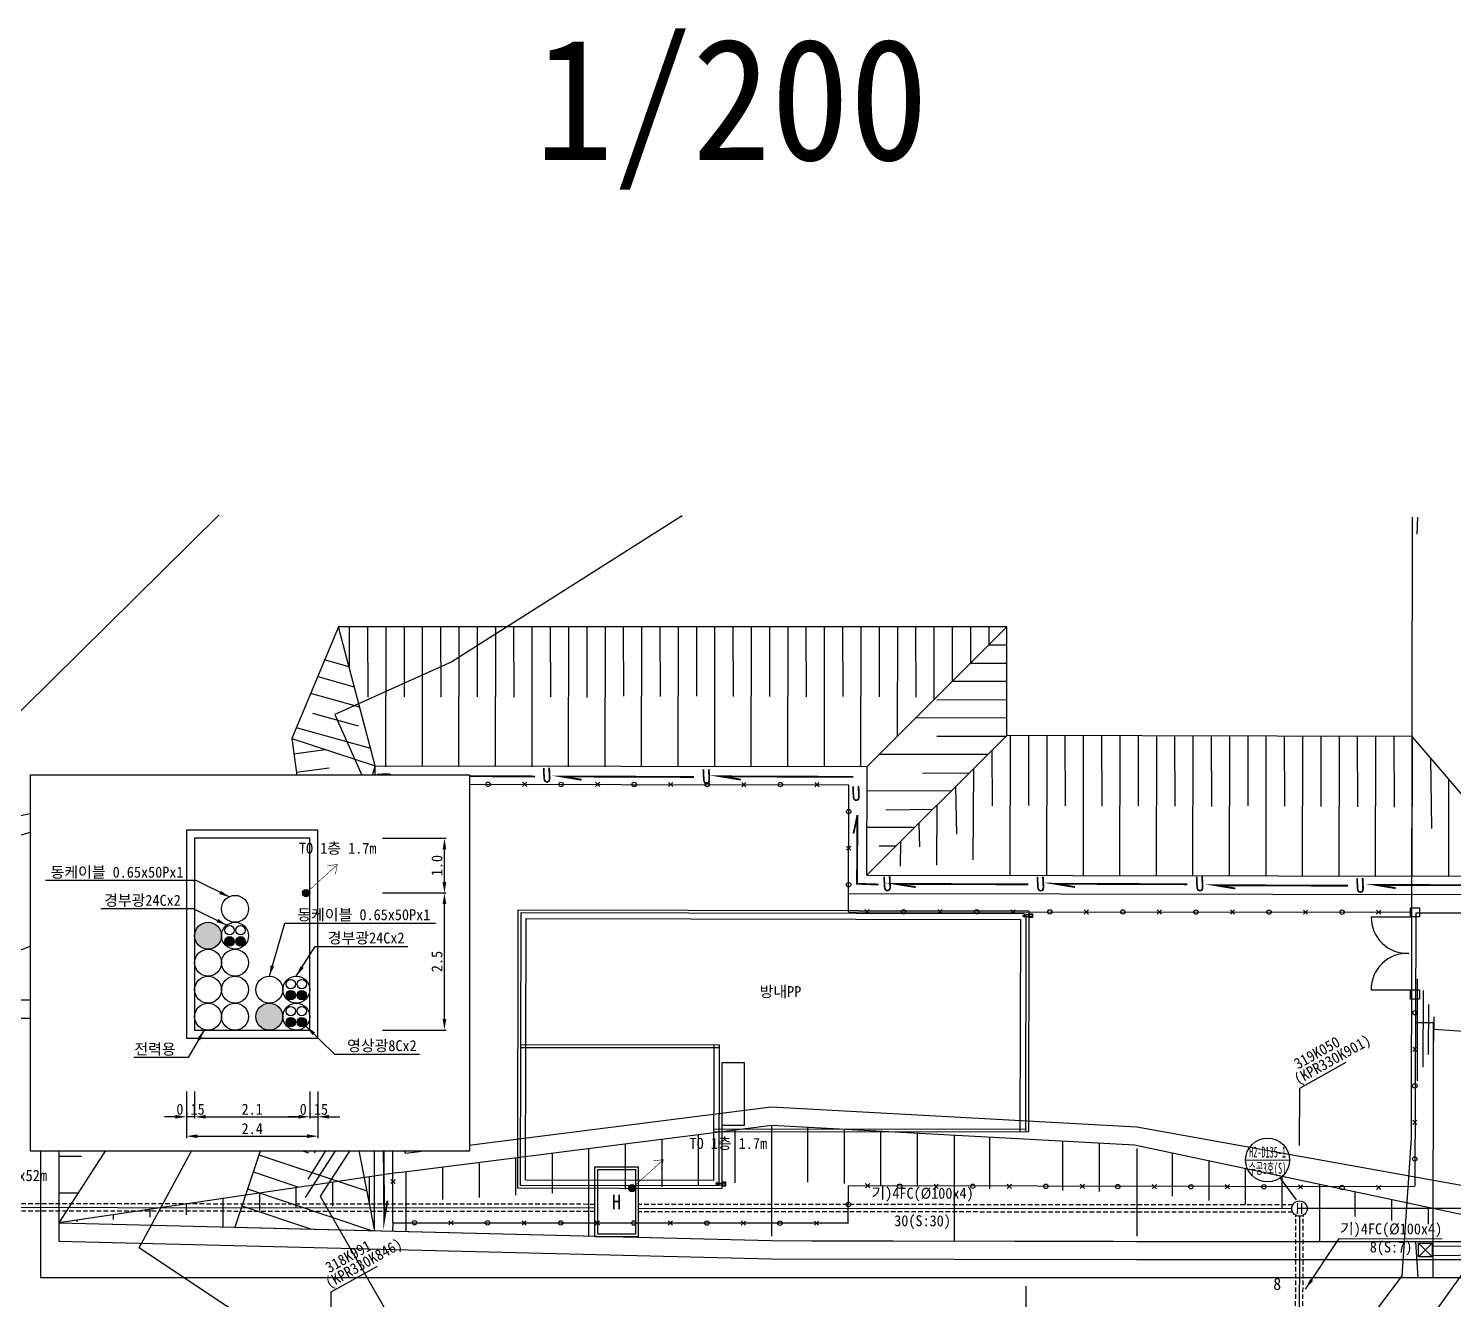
# Model space of a CAD drawing. Extents: x -284476 to -284091, y 156275 to 156450.
# Drawn here: x -284229.2 to -284151.2, y 156380.9 to 156450.4 of the extents above; entities that cross this region are included whole.
import ezdxf
from ezdxf.enums import TextEntityAlignment as Align

# ---------------------------------------------------------------- set-up
doc = ezdxf.new("R2010")
doc.units = 0
doc.header["$MEASUREMENT"] = 0
doc.linetypes.add('HIDDEN', pattern=[0.375, 0.25, -0.125])
doc.linetypes.add('HIDDEN1', pattern=[2.3, 1.5, -0.8])
doc.layers.get('DEFPOINTS').update_dxf_attribs({"linetype": 'CONTINUOUS'})
for name, color, linetype in [('TT-LINE', 7, 'CONTINUOUS'), ('TT-MANH', 4, 'CONTINUOUS'), ('TX-LINE', 2, 'CONTINUOUS'), ('TZ-BASE', 253, 'CONTINUOUS'), ('TZ-DIMS', 1, 'CONTINUOUS'), ('TZ-LEAL', 1, 'CONTINUOUS'), ('TZ-LEAT', 3, 'CONTINUOUS'), ('TZ-LINE', 7, 'CONTINUOUS'), ('TZ-TEX2', 3, 'CONTINUOUS'), ('TZ-TEXT', 6, 'CONTINUOUS')]:
    doc.layers.add(name, color=color, linetype=linetype)
doc.styles.add('GR', font='GulimChe.ttf')
doc.styles.get("Standard").update_dxf_attribs({"font": 'GulimChe.ttf'})
doc.linetypes.add('ZIGZAG', pattern='A,0.00254,-5.08,[131,ltypeshp.shx,S=5.08,R=0,X=-5.08,Y=0],-10.16,[131,ltypeshp.shx,S=5.08,R=180,X=5.08,Y=0],-5.08', length=20.32254)
doc.dimstyles.new('D200', dxfattribs={"dimscale": 0.2, "dimtxt": 3, "dimasz": 3, "dimexe": 0.5, "dimexo": 0.5, "dimgap": 0.5, "dimtad": 1, "dimdec": 0, "dimzin": 1, "dimdsep": 46, "dimlunit": 6, "dimtxsty": 'Standard', "dimcen": 1, "dimclrd": 1, "dimclre": 1, "dimclrt": 3, "dimadec": 0, "dimazin": 0, "dimtfac": 1, "dimtdec": 0, "dimtix": 1, "dimtmove": 2, "dimatfit": 3, "dimfxl": 0, "dimtvp": 2, "dimlwd": -1, "dimlwe": -1, "dimarcsym": 0})
doc.dimstyles.new('지시선200', dxfattribs={"dimscale": 0.2, "dimtxt": 3, "dimasz": 3, "dimexe": 0.5, "dimexo": 0.5, "dimgap": 0.5, "dimtad": 1, "dimdec": 0, "dimzin": 1, "dimdsep": 46, "dimlunit": 6, "dimtxsty": 'Standard', "dimcen": 1, "dimclrd": 6, "dimclre": 6, "dimclrt": 3, "dimadec": 0, "dimazin": 0, "dimtfac": 1, "dimtdec": 0, "dimtix": 1, "dimtmove": 2, "dimatfit": 3, "dimfxl": 0, "dimtvp": 2, "dimlwd": -1, "dimlwe": -1, "dimarcsym": 0})

# ---------------------------------------------------------------- blocks, each defined once
blk = doc.blocks.new('*D9')
at = {"layer": 'DEFPOINTS', "color": 0}
for p in [(-284209.939, 156403.107), (-284206.439, 156403.107), (-284209.939, 156395.601)]:
    blk.add_point(p, dxfattribs=at)
at = {"layer": 'TZ-LINE', "color": 1}
for p, q in [((-284209.839, 156403.107), (-284206.339, 156403.107)), ((-284206.439, 156396.201), (-284206.439, 156402.507)), ((-284209.839, 156395.601), (-284206.339, 156395.601))]:
    blk.add_line(p, q, dxfattribs=at)
for points in [[(-284206.539, 156402.507), (-284206.339, 156402.507), (-284206.439, 156403.107)], [(-284206.539, 156396.201), (-284206.339, 156396.201), (-284206.439, 156395.601)]]:
    blk.add_solid(points, dxfattribs=at)
at = {"layer": 'TZ-LINE', "color": 3, "insert": (-284206.846, 156399.354), "char_height": 0.6, "width": 1.13871, "attachment_point": 5, "rotation": 90}
blk.add_mtext('2.5', dxfattribs=at)
blk = doc.blocks.new('*D10')
at = {"layer": 'DEFPOINTS', "color": 0}
for p in [(-284209.939, 156406.101), (-284206.439, 156406.101), (-284209.939, 156403.107)]:
    blk.add_point(p, dxfattribs=at)
at = {"layer": 'TZ-LINE', "color": 1}
for p, q in [((-284209.839, 156406.101), (-284206.339, 156406.101)), ((-284206.439, 156403.707), (-284206.439, 156405.501)), ((-284209.839, 156403.107), (-284206.339, 156403.107))]:
    blk.add_line(p, q, dxfattribs=at)
for points in [[(-284206.539, 156405.501), (-284206.339, 156405.501), (-284206.439, 156406.101)], [(-284206.539, 156403.707), (-284206.339, 156403.707), (-284206.439, 156403.107)]]:
    blk.add_solid(points, dxfattribs=at)
at = {"layer": 'TZ-LINE', "color": 3, "insert": (-284206.847, 156404.604), "char_height": 0.6, "attachment_point": 5, "rotation": 90}
blk.add_mtext('1.0', dxfattribs=at)
blk = doc.blocks.new('*D11')
at = {"layer": 'DEFPOINTS', "color": 0}
for p in [(-284220.561, 156392.337), (-284220.111, 156392.337), (-284220.561, 156390.858)]:
    blk.add_point(p, dxfattribs=at)
at = {"layer": 'TZ-LINE', "color": 1}
for p, q in [((-284220.561, 156392.237), (-284220.561, 156390.758)), ((-284220.111, 156392.237), (-284220.111, 156390.758)), ((-284221.161, 156390.858), (-284221.761, 156390.858)), ((-284220.111, 156390.858), (-284220.561, 156390.858)), ((-284219.511, 156390.858), (-284218.911, 156390.858))]:
    blk.add_line(p, q, dxfattribs=at)
for points in [[(-284221.161, 156390.958), (-284221.161, 156390.758), (-284220.561, 156390.858)], [(-284219.511, 156390.958), (-284219.511, 156390.758), (-284220.111, 156390.858)]]:
    blk.add_solid(points, dxfattribs=at)
at = {"layer": 'TZ-LINE', "color": 3, "insert": (-284220.336, 156391.266), "char_height": 0.6, "attachment_point": 5}
blk.add_mtext('0.15', dxfattribs=at)
blk = doc.blocks.new('*D12')
at = {"layer": 'DEFPOINTS', "color": 0}
for p in [(-284220.111, 156392.337), (-284213.811, 156392.337), (-284213.811, 156390.858)]:
    blk.add_point(p, dxfattribs=at)
at = {"layer": 'TZ-LINE', "color": 1}
for p, q in [((-284220.111, 156392.237), (-284220.111, 156390.758)), ((-284213.811, 156392.237), (-284213.811, 156390.758)), ((-284219.511, 156390.858), (-284214.411, 156390.858))]:
    blk.add_line(p, q, dxfattribs=at)
for points in [[(-284219.511, 156390.958), (-284219.511, 156390.758), (-284220.111, 156390.858)], [(-284214.411, 156390.958), (-284214.411, 156390.758), (-284213.811, 156390.858)]]:
    blk.add_solid(points, dxfattribs=at)
at = {"layer": 'TZ-LINE', "color": 3, "insert": (-284216.961, 156391.266), "char_height": 0.6, "attachment_point": 5}
blk.add_mtext('2.1', dxfattribs=at)
blk = doc.blocks.new('*D13')
at = {"layer": 'DEFPOINTS', "color": 0}
for p in [(-284213.811, 156392.337), (-284213.361, 156392.337), (-284213.361, 156390.858)]:
    blk.add_point(p, dxfattribs=at)
at = {"layer": 'TZ-LINE', "color": 1}
for p, q in [((-284213.811, 156392.237), (-284213.811, 156390.758)), ((-284213.361, 156392.237), (-284213.361, 156390.758)), ((-284214.411, 156390.858), (-284215.011, 156390.858)), ((-284213.811, 156390.858), (-284213.361, 156390.858)), ((-284212.761, 156390.858), (-284212.161, 156390.858))]:
    blk.add_line(p, q, dxfattribs=at)
for points in [[(-284214.411, 156390.958), (-284214.411, 156390.758), (-284213.811, 156390.858)], [(-284212.761, 156390.958), (-284212.761, 156390.758), (-284213.361, 156390.858)]]:
    blk.add_solid(points, dxfattribs=at)
at = {"layer": 'TZ-LINE', "color": 3, "insert": (-284213.586, 156391.266), "char_height": 0.6, "attachment_point": 5}
blk.add_mtext('0.15', dxfattribs=at)
blk = doc.blocks.new('*D14')
at = {"layer": 'DEFPOINTS', "color": 0}
for p in [(-284220.561, 156392.337), (-284213.361, 156392.337), (-284213.361, 156389.795)]:
    blk.add_point(p, dxfattribs=at)
at = {"layer": 'TZ-LINE', "color": 1}
for p, q in [((-284220.561, 156392.237), (-284220.561, 156389.695)), ((-284213.361, 156392.237), (-284213.361, 156389.695)), ((-284219.961, 156389.795), (-284213.961, 156389.795))]:
    blk.add_line(p, q, dxfattribs=at)
for points in [[(-284219.961, 156389.895), (-284219.961, 156389.695), (-284220.561, 156389.795)], [(-284213.961, 156389.895), (-284213.961, 156389.695), (-284213.361, 156389.795)]]:
    blk.add_solid(points, dxfattribs=at)
at = {"layer": 'TZ-LINE', "color": 3, "insert": (-284216.961, 156390.202), "char_height": 0.6, "attachment_point": 5}
blk.add_mtext('2.4', dxfattribs=at)

msp = doc.modelspace()

# ---------------------------------------------------------------- hatches: boundary and pattern name
at = {"layer": 'TZ-LINE'}
h = msp.add_hatch(color=256, dxfattribs=at)
h.dxf.hatch_style = 1
h.paths.add_polyline_path([(-284196.371, 156386.947, 1), (-284195.971, 156386.947, 1)])

# ---------------------------------------------------------------- linework, layer by layer
at = {"layer": 'TT-LINE', "linetype": 'HIDDEN', "elevation": -7842.61}
for points in [[(-284198.221, 156385.665), (-284250.517, 156385.711)], [(-284198.221, 156386.065), (-284250.516, 156386.111)], [(-284160.009, 156386.031), (-284195.821, 156386.062)], [(-284160.01, 156385.631), (-284195.821, 156385.662)], [(-284159.856, 156377.89), (-284159.841, 156385.461)], [(-284159.456, 156377.888), (-284159.441, 156385.46)]]:
    msp.add_lwpolyline(points, dxfattribs=at)
at = {"layer": 'TT-MANH'}
msp.add_circle((-284159.64, 156385.83, -7842.61), 0.42, dxfattribs=at)
at = {"layer": 'TZ-BASE'}
for p, q in [((-284212.237, 156417.662, -7842.38), (-284214.799, 156411.552, -7842.38)), ((-284175.651, 156417.673, -7842.38), (-284212.237, 156417.662, -7842.38)), ((-284210.238, 156410.058, -7842.38), (-284212.237, 156417.662, -7842.38)), ((-284183.309, 156410.031, -7842.38), (-284175.651, 156417.673, -7842.38)), ((-284175.657, 156411.716, -7842.38), (-284175.651, 156417.673, -7842.38)), ((-284214.799, 156411.552, -7842.38), (-284210.238, 156410.058, -7842.38)), ((-284214.799, 156411.552, -7842.38), (-284213.117, 156399.185, -7842.38)), ((-284183.314, 156404.08, -7842.38), (-284175.657, 156411.716, -7842.38)), ((-284153.476, 156411.676, -7842.38), (-284175.657, 156411.716, -7842.38)), ((-284146.921, 156404.014, -7842.38), (-284153.476, 156411.676, -7842.38)), ((-284213.117, 156399.185, -7842.38), (-284210.238, 156410.058, -7842.38)), ((-284210.263, 156384.622, -7842.38), (-284210.238, 156410.058, -7842.38)), ((-284210.238, 156410.058, -7842.38), (-284183.309, 156410.031, -7842.38)), ((-284183.314, 156404.08, -7842.38), (-284183.309, 156410.031, -7842.38)), ((-284209.263, 156385.057, -7842.38), (-284209.239, 156409.057, -7842.38)), ((-284209.239, 156409.057, -7842.38), (-284184.31, 156409.032, -7842.38)), ((-284205.938, 156408.938, -7842.38), (-284206.169, 156409.17, -7842.38)), ((-284205.937, 156409.169, -7842.38), (-284206.169, 156408.938, -7842.38)), ((-284201.938, 156408.934, -7842.38), (-284202.169, 156409.166, -7842.38)), ((-284201.937, 156409.165, -7842.38), (-284202.169, 156408.934, -7842.38)), ((-284197.938, 156408.93, -7842.38), (-284198.169, 156409.162, -7842.38)), ((-284197.937, 156409.161, -7842.38), (-284198.169, 156408.93, -7842.38)), ((-284193.938, 156408.926, -7842.38), (-284194.169, 156409.158, -7842.38)), ((-284193.937, 156409.157, -7842.38), (-284194.169, 156408.926, -7842.38)), ((-284189.938, 156408.922, -7842.38), (-284190.169, 156409.154, -7842.38)), ((-284189.937, 156409.153, -7842.38), (-284190.169, 156408.922, -7842.38)), ((-284185.938, 156408.918, -7842.38), (-284186.169, 156409.15, -7842.38)), ((-284185.937, 156409.149, -7842.38), (-284186.169, 156408.918, -7842.38)), ((-284184.316, 156402.082, -7842.38), (-284184.31, 156409.032, -7842.38)), ((-284209.125, 156407.429, -7842.38), (-284209.356, 156407.198, -7842.38)), ((-284209.356, 156407.429, -7842.38), (-284209.125, 156407.197, -7842.38)), ((-284239.105, 156403.489, -7842.38), (-284228.55, 156406.589, -7842.38)), ((-284228.55, 156397.249, -7842.38), (-284228.55, 156406.589, -7842.38)), ((-284228.55, 156406.589, -7842.38), (-284219.406, 156397.661, -7842.38)), ((-284184.429, 156405.441, -7842.38), (-284184.197, 156405.673, -7842.38)), ((-284184.197, 156405.441, -7842.38), (-284184.429, 156405.673, -7842.38)), ((-284223.203, 156403.576), (-284210.559, 156403.551)), ((-284183.314, 156404.08, -7842.38), (-284146.921, 156404.014, -7842.38)), ((-284223.203, 156403.126), (-284210.559, 156403.101)), ((-284209.129, 156403.429, -7842.38), (-284209.36, 156403.198, -7842.38)), ((-284209.36, 156403.429, -7842.38), (-284209.129, 156403.197, -7842.38)), ((-284184.315, 156403.082, -7842.38), (-284145.846, 156403.012, -7842.38)), ((-284202.417, 156402.163, -7842.38), (-284202.448, 156386.963, -7842.38)), ((-284174.447, 156402.106, -7842.38), (-284202.417, 156402.163, -7842.38)), ((-284202.267, 156402.012, -7842.38), (-284202.297, 156387.112, -7842.38)), ((-284174.707, 156401.957, -7842.38), (-284202.267, 156402.012, -7842.38)), ((-284184.316, 156402.082, -7842.38), (-284153.566, 156402.051, -7842.38)), ((-284184.316, 156402.082, -7842.38), (-284153.566, 156402.051, -7842.38)), ((-284183.195, 156401.965, -7842.38), (-284183.426, 156402.197, -7842.38)), ((-284183.194, 156402.197, -7842.38), (-284183.426, 156401.965, -7842.38)), ((-284179.195, 156401.961, -7842.38), (-284179.426, 156402.193, -7842.38)), ((-284179.194, 156402.193, -7842.38), (-284179.426, 156401.961, -7842.38)), ((-284175.195, 156401.957, -7842.38), (-284175.426, 156402.189, -7842.38)), ((-284175.194, 156402.189, -7842.38), (-284175.426, 156401.957, -7842.38)), ((-284174.447, 156402.106, -7842.38), (-284174.471, 156390.036, -7842.38)), ((-284171.195, 156401.953, -7842.38), (-284171.426, 156402.185, -7842.38)), ((-284171.194, 156402.185, -7842.38), (-284171.426, 156401.953, -7842.38)), ((-284167.195, 156401.949, -7842.38), (-284167.426, 156402.181, -7842.38)), ((-284167.194, 156402.181, -7842.38), (-284167.426, 156401.949, -7842.38)), ((-284163.195, 156401.945, -7842.38), (-284163.426, 156402.177, -7842.38)), ((-284163.194, 156402.177, -7842.38), (-284163.426, 156401.945, -7842.38)), ((-284159.195, 156401.941, -7842.38), (-284159.426, 156402.173, -7842.38)), ((-284159.194, 156402.173, -7842.38), (-284159.426, 156401.941, -7842.38)), ((-284155.195, 156401.937, -7842.38), (-284155.426, 156402.169, -7842.38)), ((-284155.194, 156402.169, -7842.38), (-284155.426, 156401.937, -7842.38)), ((-284153.567, 156401.801, -7842.38), (-284153.566, 156402.301, -7842.38)), ((-284153.566, 156402.301, -7842.38), (-284153.066, 156402.301, -7842.38)), ((-284153.278, 156402.025, -7842.38), (-284153.284, 156396.025, -7842.38)), ((-284153.278, 156402.025, -7842.38), (-284146.24, 156402.012, -7842.38)), ((-284153.066, 156402.301, -7842.38), (-284153.067, 156401.801, -7842.38)), ((-284201.997, 156387.412, -7842.38), (-284201.968, 156401.712, -7842.38)), ((-284201.968, 156401.712, -7842.38), (-284174.898, 156401.657, -7842.38)), ((-284174.921, 156390.037, -7842.38), (-284174.898, 156401.657, -7842.38)), ((-284174.608, 156401.857, -7842.38), (-284174.808, 156401.857, -7842.38)), ((-284174.707, 156401.957, -7842.38), (-284174.708, 156401.757, -7842.38)), ((-284174.621, 156390.036, -7842.38), (-284174.597, 156401.957, -7842.38)), ((-284155.717, 156401.803, -7842.38), (-284153.567, 156401.801, -7842.38)), ((-284153.067, 156401.801, -7842.38), (-284153.567, 156401.801, -7842.38)), ((-284228.183, 156397.179, -7842.38), (-284227.23, 156400.643, -7842.38)), ((-284227.843, 156396.956, -7842.38), (-284226.152, 156399.5, -7842.38)), ((-284213.117, 156399.185, -7842.38), (-284217.913, 156384.813, -7842.38)), ((-284213.117, 156399.185, -7842.38), (-284210.263, 156384.622, -7842.38)), ((-284209.133, 156399.429, -7842.38), (-284209.364, 156399.198, -7842.38)), ((-284209.364, 156399.429, -7842.38), (-284209.133, 156399.197, -7842.38)), ((-284227.609, 156396.588, -7842.38), (-284225.182, 156398.471, -7842.38)), ((-284219.406, 156397.661, -7842.38), (-284227.55, 156385.054, -7842.38)), ((-284227.55, 156396.249, -7842.38), (-284219.406, 156397.661, -7842.38)), ((-284155.721, 156397.803, -7842.38), (-284153.571, 156397.801, -7842.38)), ((-284153.571, 156397.801, -7842.38), (-284153.071, 156397.801, -7842.38)), ((-284153.571, 156397.301, -7842.38), (-284153.571, 156397.801, -7842.38)), ((-284153.071, 156397.301, -7842.38), (-284153.571, 156397.301, -7842.38)), ((-284153.071, 156397.801, -7842.38), (-284153.071, 156397.301, -7842.38)), ((-284248.55, 156397.249, -7842.38), (-284228.55, 156397.249, -7842.38)), ((-284213.801, 156397.135, -7842.38), (-284212.639, 156396.748, -7842.38)), ((-284248.55, 156396.249, -7842.38), (-284228.55, 156396.249, -7842.38)), ((-284228.55, 156396.249, -7842.38), (-284228.55, 156382.059, -7842.38)), ((-284227.55, 156396.249, -7842.38), (-284227.55, 156384.053, -7842.38)), ((-284214.111, 156396.205, -7842.38), (-284212.95, 156395.818, -7842.38)), ((-284152.323, 156396.019, -7842.38), (-284152.336, 156382.059, -7842.38)), ((-284214.421, 156395.276, -7842.38), (-284212.206, 156394.536, -7842.38)), ((-284209.137, 156395.429, -7842.38), (-284209.368, 156395.198, -7842.38)), ((-284209.368, 156395.429, -7842.38), (-284209.137, 156395.197, -7842.38)), ((-284227.55, 156394.702, -7842.38), (-284224.249, 156394.702, -7842.38)), ((-284214.732, 156394.346, -7842.38), (-284212.375, 156393.559, -7842.38)), ((-284209.784, 156394.662, -7842.38), (-284209.74, 156394.662, -7842.38)), ((-284202.282, 156394.805, -7842.38), (-284191.382, 156394.794, -7842.38)), ((-284202.282, 156394.655, -7842.38), (-284191.382, 156394.644, -7842.38)), ((-284191.697, 156387.391, -7842.38), (-284191.682, 156394.794, -7842.38)), ((-284191.397, 156387.09, -7842.38), (-284191.382, 156394.794, -7842.38)), ((-284153.442, 156394.435, -7842.38), (-284153.21, 156394.667, -7842.38)), ((-284153.21, 156394.435, -7842.38), (-284153.441, 156394.667, -7842.38)), ((-284215.042, 156393.416, -7842.38), (-284211.773, 156392.325, -7842.38)), ((-284191.248, 156386.94, -7842.38), (-284191.234, 156393.829, -7842.38)), ((-284191.234, 156393.829, -7842.38), (-284190.034, 156393.827, -7842.38)), ((-284190.034, 156393.827, -7842.38), (-284190.041, 156390.377, -7842.38)), ((-284227.55, 156392.702, -7842.38), (-284224.933, 156392.702, -7842.38)), ((-284215.352, 156392.486, -7842.38), (-284212.974, 156391.692, -7842.38)), ((-284215.663, 156391.556, -7842.38), (-284211.339, 156390.113, -7842.38)), ((-284209.141, 156391.429, -7842.38), (-284209.372, 156391.198, -7842.38)), ((-284209.372, 156391.429, -7842.38), (-284209.141, 156391.197, -7842.38)), ((-284227.55, 156390.702, -7842.38), (-284225.617, 156390.702, -7842.38)), ((-284215.973, 156390.626, -7842.38), (-284211.123, 156389.007, -7842.38)), ((-284208.943, 156387.811, -7842.38), (-284188.513, 156390.395, -7842.38)), ((-284190.041, 156390.377, -7842.38), (-284191.241, 156390.379, -7842.38)), ((-284188.547, 156390.391, -7842.38), (-284188.547, 156384.329, -7842.38)), ((-284188.513, 156390.395, -7842.38), (-284168.666, 156389.314, -7842.38)), ((-284186.55, 156387.279, -7842.38), (-284186.55, 156390.288, -7842.38)), ((-284153.446, 156390.435, -7842.38), (-284153.214, 156390.667, -7842.38)), ((-284153.214, 156390.435, -7842.38), (-284153.445, 156390.667, -7842.38)), ((-284216.283, 156389.696, -7842.38), (-284213.873, 156388.892, -7842.38)), ((-284194.547, 156389.632, -7842.38), (-284194.547, 156387.018, -7842.38)), ((-284192.547, 156389.885, -7842.38), (-284192.547, 156387.132, -7842.38)), ((-284191.691, 156390.203, -7842.38), (-284174.621, 156390.186, -7842.38)), ((-284191.691, 156390.053, -7842.38), (-284174.471, 156390.036, -7842.38)), ((-284190.547, 156390.138, -7842.38), (-284190.547, 156387.246, -7842.38)), ((-284184.55, 156387.198, -7842.38), (-284184.55, 156390.179, -7842.38)), ((-284182.55, 156387.117, -7842.38), (-284182.55, 156390.07, -7842.38)), ((-284180.55, 156387.036, -7842.38), (-284180.55, 156389.961, -7842.38)), ((-284178.547, 156389.852, -7842.38), (-284178.547, 156384.059, -7842.38)), ((-284176.59, 156386.911, -7842.38), (-284176.59, 156389.745, -7842.38)), ((-284172.59, 156386.82, -7842.38), (-284172.59, 156389.527, -7842.38)), ((-284216.594, 156388.766, -7842.38), (-284210.689, 156386.796, -7842.38)), ((-284200.547, 156388.873, -7842.38), (-284200.547, 156386.676, -7842.38)), ((-284200.547, 156388.873, -7842.38), (-284200.547, 156386.676, -7842.38)), ((-284198.547, 156389.126, -7842.38), (-284198.547, 156384.329, -7842.38)), ((-284196.547, 156389.379, -7842.38), (-284196.547, 156386.904, -7842.38)), ((-284170.59, 156386.774, -7842.38), (-284170.59, 156389.418, -7842.38)), ((-284168.666, 156389.314, -7842.38), (-284143.743, 156384.039, -7842.38)), ((-284168.547, 156389.126, -7842.38), (-284168.547, 156384.329, -7842.38)), ((-284166.59, 156386.508, -7842.38), (-284166.59, 156388.874, -7842.38)), ((-284227.55, 156388.702, -7842.38), (-284226.302, 156388.702, -7842.38)), ((-284206.547, 156388.114, -7842.38), (-284206.547, 156386.334, -7842.38)), ((-284204.547, 156388.367, -7842.38), (-284204.547, 156386.448, -7842.38)), ((-284202.547, 156388.62, -7842.38), (-284202.547, 156386.562, -7842.38)), ((-284164.59, 156386.283, -7842.38), (-284164.59, 156388.451, -7842.38)), ((-284162.59, 156386.059, -7842.38), (-284162.59, 156388.028, -7842.38)), ((-284208.943, 156387.811, -7842.38), (-284227.55, 156385.054, -7842.38)), ((-284216.904, 156387.836, -7842.38), (-284214.472, 156387.025, -7842.38)), ((-284212.55, 156385.974, -7842.38), (-284212.55, 156387.276, -7842.38)), ((-284210.55, 156386.097, -7842.38), (-284210.55, 156387.573, -7842.38)), ((-284209.145, 156387.429, -7842.38), (-284209.376, 156387.198, -7842.38)), ((-284209.376, 156387.429, -7842.38), (-284209.145, 156387.197, -7842.38)), ((-284208.547, 156387.861, -7842.38), (-284208.547, 156384.579, -7842.38)), ((-284201.997, 156387.412, -7842.38), (-284191.697, 156387.391, -7842.38)), ((-284191.407, 156387.19, -7842.38), (-284191.607, 156387.191, -7842.38)), ((-284191.507, 156387.09, -7842.38), (-284191.506, 156387.29, -7842.38)), ((-284183.16, 156386.965, -7842.38), (-284183.391, 156387.197, -7842.38)), ((-284183.159, 156387.197, -7842.38), (-284183.391, 156386.965, -7842.38)), ((-284179.409, 156386.941, -7842.38), (-284179.64, 156387.172, -7842.38)), ((-284179.408, 156387.172, -7842.38), (-284179.64, 156386.941, -7842.38)), ((-284175.409, 156386.937, -7842.38), (-284175.64, 156387.168, -7842.38)), ((-284175.408, 156387.168, -7842.38), (-284175.64, 156386.937, -7842.38)), ((-284171.409, 156386.933, -7842.38), (-284171.64, 156387.164, -7842.38)), ((-284171.408, 156387.164, -7842.38), (-284171.64, 156386.933, -7842.38)), ((-284167.47, 156386.917, -7842.38), (-284167.701, 156387.149, -7842.38)), ((-284167.47, 156387.148, -7842.38), (-284167.701, 156386.917, -7842.38)), ((-284160.59, 156385.835, -7842.38), (-284160.59, 156387.604, -7842.38)), ((-284158.547, 156387.172, -7842.38), (-284158.547, 156384.039, -7842.38)), ((-284227.55, 156386.702, -7842.38), (-284226.485, 156386.702, -7842.38)), ((-284218.55, 156384.829, -7842.38), (-284218.55, 156386.387, -7842.38)), ((-284217.214, 156386.906, -7842.38), (-284210.376, 156384.624, -7842.38)), ((-284216.55, 156385.729, -7842.38), (-284216.55, 156386.684, -7842.38)), ((-284214.55, 156385.851, -7842.38), (-284214.55, 156386.98, -7842.38)), ((-284202.448, 156386.963, -7842.38), (-284191.248, 156386.94, -7842.38)), ((-284202.297, 156387.112, -7842.38), (-284191.397, 156387.09, -7842.38)), ((-284184.334, 156385.032, -7842.38), (-284184.331, 156387.082, -7842.38)), ((-284153.353, 156387.023, -7842.38), (-284184.331, 156387.082, -7842.38)), ((-284163.47, 156386.913, -7842.38), (-284163.701, 156387.145, -7842.38)), ((-284163.47, 156387.144, -7842.38), (-284163.701, 156386.913, -7842.38)), ((-284159.47, 156386.909, -7842.38), (-284159.701, 156387.141, -7842.38)), ((-284159.47, 156387.14, -7842.38), (-284159.701, 156386.909, -7842.38)), ((-284156.589, 156385.397, -7842.38), (-284156.589, 156386.758, -7842.38)), ((-284155.192, 156387.101, -7842.38), (-284155.424, 156386.87, -7842.38)), ((-284155.192, 156386.869, -7842.38), (-284155.423, 156387.101, -7842.38)), ((-284222.55, 156385.361, -7842.38), (-284222.55, 156385.795, -7842.38)), ((-284220.55, 156385.483, -7842.38), (-284220.55, 156386.091, -7842.38)), ((-284217.525, 156385.976, -7842.38), (-284213.724, 156384.708, -7842.38)), ((-284154.589, 156385.185, -7842.38), (-284154.589, 156386.334, -7842.38)), ((-284152.589, 156384.972, -7842.38), (-284152.589, 156385.911, -7842.38)), ((-284226.55, 156385.115, -7842.38), (-284226.55, 156385.202, -7842.38)), ((-284224.55, 156385.238, -7842.38), (-284224.55, 156385.498, -7842.38)), ((-284217.913, 156384.813, -7842.38), (-284188.55, 156384.079, -7842.38)), ((-284209.263, 156385.057, -7842.38), (-284209.274, 156384.597, -7842.38)), ((-284184.334, 156385.032, -7842.38), (-284209.263, 156385.057, -7842.38)), ((-284209.263, 156385.057, -7842.38), (-284184.334, 156385.032, -7842.38)), ((-284205.962, 156384.938, -7842.38), (-284206.193, 156385.17, -7842.38)), ((-284205.961, 156385.169, -7842.38), (-284206.193, 156384.938, -7842.38)), ((-284201.962, 156384.934, -7842.38), (-284202.193, 156385.166, -7842.38)), ((-284201.961, 156385.165, -7842.38), (-284202.193, 156384.934, -7842.38)), ((-284197.962, 156384.93, -7842.38), (-284198.193, 156385.162, -7842.38)), ((-284197.961, 156385.161, -7842.38), (-284198.193, 156384.93, -7842.38)), ((-284193.962, 156384.926, -7842.38), (-284194.193, 156385.158, -7842.38)), ((-284193.961, 156385.157, -7842.38), (-284194.193, 156384.926, -7842.38)), ((-284189.962, 156384.922, -7842.38), (-284190.193, 156385.154, -7842.38)), ((-284189.961, 156385.153, -7842.38), (-284190.193, 156384.922, -7842.38)), ((-284185.962, 156384.918, -7842.38), (-284186.193, 156385.15, -7842.38)), ((-284185.961, 156385.149, -7842.38), (-284186.193, 156384.918, -7842.38)), ((-284188.55, 156384.079, -7842.38), (-284186.334, 156384.074, -7842.38)), ((-284186.334, 156384.074, -7842.38), (-284153.299, 156384.039, -7842.38)), ((-284153.299, 156384.039, -7842.38), (-284153.155, 156382.059, -7842.38)), ((-284153.128, 156383.937, -7842.381), (-284152.375, 156383.189, -7842.381)), ((-284152.378, 156383.939, -7842.381), (-284153.125, 156383.187, -7842.381)), ((-284152.335, 156383.772, -7842.38), (-284143.574, 156383.847, -7842.38)), ((-284152.33, 156383.272, -7842.38), (-284143.419, 156383.348, -7842.38)), ((-284228.55, 156382.059, -7842.38), (-284129.315, 156382.059, -7842.38)), ((-284153.155, 156382.059, -7842.38), (-284124.383, 156382.059, -7842.38)), ((-284174.598, 156378.815, -7842.38), (-284174.598, 156381.586, -7842.38))]:
    msp.add_line(p, q, dxfattribs=at)
at = {"layer": 'TZ-BASE', "linetype": 'HIDDEN1'}
for p, q in [((-284174.598, 156401.922, -7842.38), (-284174.448, 156401.921, -7842.38)), ((-284174.598, 156401.822, -7842.38), (-284174.448, 156401.821, -7842.38)), ((-284191.397, 156387.225, -7842.38), (-284191.247, 156387.225, -7842.38)), ((-284191.397, 156387.125, -7842.38), (-284191.247, 156387.125, -7842.38))]:
    msp.add_line(p, q, dxfattribs=at)
at = {"layer": 'TZ-BASE'}
for points, elevation in [([(-284193.431, 156423.746), (-284206.032, 156415.764), (-284212.447, 156412.874), (-284205.927, 156398.251), (-284206.708, 156393.147), (-284210.813, 156390.239), (-284213.239, 156386.515), (-284207.928, 156377.288), (-284199.937, 156374.604), (-284207.923, 156376.209), (-284213.991, 156377.569), (-284223.157, 156383.683), (-284217.289, 156394.513), (-284213.117, 156399.185), (-284217.886, 156404.607), (-284249.889, 156391.989), (-284245.724, 156382.35), (-284253.046, 156377.95), (-284259.307, 156376.578), (-284267.768, 156371.412)], -7842.38), ([(-284252.297, 156396.791), (-284239.862, 156404.643), (-284231.026, 156411.705), (-284218.762, 156423.797)], -7842.38), ([(-284139.011, 156423.637), (-284139.053, 156423.544), (-284143.777, 156412.61), (-284146.102, 156398.725), (-284149.28, 156384.306), (-284153.314, 156378.674), (-284157.387, 156375.291), (-284164.613, 156375.126), (-284174.692, 156376.25), (-284179.045, 156380.351), (-284173.735, 156378.145), (-284157.792, 156377.095), (-284154.027, 156382.144), (-284153.519, 156389.69), (-284153.452, 156423.666)], -7842.38), ([(-284153.187, 156423.666), (-284153.213, 156422.747)], -7842.38), ([(-284248.549, 156403.249), (-284228.549, 156407.589), (-284208.549, 156388.869), (-284188.549, 156391.399), (-284168.55, 156390.309), (-284148.549, 156386.719)], -7842.38), ([(-284248.549, 156403.249), (-284228.549, 156407.589), (-284208.549, 156388.869), (-284188.549, 156391.399), (-284168.55, 156390.309), (-284148.549, 156386.719)], -7842.38), ([(-284218.161, 156403.189), (-284215.519, 156399.688), (-284218.17, 156397.787), (-284220.789, 156401.09), (-284218.161, 156403.189)], -7842.38), ([(-284153.194, 156398.41), (-284153.206, 156392.816)], -7842.38), ([(-284152.875, 156397.767), (-284152.883, 156393.577)], -7842.38), ([(-284152.571, 156397.001), (-284152.594, 156394.268)], -7842.38), ([(-284153.284, 156396.025), (-284152.323, 156396.019)], -7842.38), ([(-284152.28, 156396.336), (-284152.305, 156394.959)], -7842.38), ([(-284152.292, 156395.66), (-284146.858, 156395.296)], -7842.38), ([(-284213.068, 156390.383), (-284217.557, 156393.078)], -7842.38), ([(-284210.482, 156391.979), (-284214.069, 156386.448)], -7842.38), ([(-284211.374, 156391.516), (-284213.914, 156387.445)], -7842.38), ([(-284212.077, 156391.285), (-284213.571, 156388.877)], -7842.38), ([(-284227.55, 156385.054), (-284188.55, 156384.079), (-284168.55, 156384.039), (-284143.743, 156384.039), (-284134.505, 156390.27)], -7842.38), ([(-284212.804, 156390.864), (-284213.347, 156389.875)], -7842.38), ([(-284227.55, 156384.053), (-284188.563, 156383.079), (-284168.551, 156383.039), (-284143.502, 156383.039)], -7842.38), ([(-284153.128, 156383.937), (-284152.378, 156383.939), (-284152.375, 156383.189), (-284153.125, 156383.187), (-284153.128, 156383.937)], -7842.381), ([(-284152.336, 156382.059), (-284124.819, 156382.059)], -7842.38)]:
    msp.add_lwpolyline(points, dxfattribs=dict(at, elevation=elevation))
at = {"layer": 'TZ-BASE', "flags": 128}
for points, elevation in [([(-284211.651, 156417.668), (-284211.655, 156415.446)], -7842.378), ([(-284210.651, 156417.666), (-284210.64, 156413.813)], -7842.378), ([(-284209.651, 156417.664), (-284209.665, 156410.014)], -7842.378), ([(-284208.651, 156417.68), (-284208.641, 156413.841)], -7842.378), ([(-284207.651, 156417.678), (-284207.665, 156410.028)], -7842.378), ([(-284206.651, 156417.677), (-284206.641, 156413.824)], -7842.378), ([(-284205.651, 156417.675), (-284205.665, 156410.025)], -7842.378), ([(-284204.651, 156417.673), (-284204.641, 156413.848)], -7842.378), ([(-284203.651, 156417.671), (-284203.665, 156410.021)], -7842.379), ([(-284202.651, 156417.669), (-284202.641, 156413.83)], -7842.379), ([(-284201.651, 156417.667), (-284201.665, 156410.017)], -7842.379), ([(-284200.651, 156417.666), (-284200.641, 156413.827)], -7842.379), ([(-284199.651, 156417.664), (-284199.665, 156410.014)], -7842.379), ([(-284198.651, 156417.662), (-284198.641, 156413.809)], -7842.378), ([(-284197.651, 156417.66), (-284197.665, 156410.01)], -7842.378), ([(-284196.651, 156417.712), (-284196.641, 156413.873)], -7842.378), ([(-284195.651, 156417.71), (-284195.665, 156410.06)], -7842.378), ([(-284194.651, 156417.708), (-284194.641, 156413.855)], -7842.378), ([(-284193.651, 156417.706), (-284193.665, 156410.056)], -7842.378), ([(-284192.651, 156417.704), (-284192.641, 156413.879)], -7842.378), ([(-284191.651, 156417.703), (-284191.665, 156410.053)], -7842.379), ([(-284190.651, 156417.701), (-284190.641, 156413.862)], -7842.379), ([(-284189.651, 156417.699), (-284189.665, 156410.049)], -7842.379), ([(-284188.651, 156417.697), (-284188.641, 156413.858)], -7842.379), ([(-284187.651, 156417.695), (-284187.665, 156410.045)], -7842.379), ([(-284186.651, 156417.693), (-284186.641, 156413.841)], -7842.379), ([(-284185.651, 156417.692), (-284185.665, 156410.042)], -7842.379), ([(-284184.651, 156417.69), (-284184.641, 156413.865)], -7842.379), ([(-284183.651, 156417.688), (-284183.665, 156410.038)], -7842.379), ([(-284182.651, 156417.686), (-284182.641, 156413.847)], -7842.379), ([(-284181.651, 156417.684), (-284181.662, 156411.674)], -7842.379), ([(-284180.651, 156417.682), (-284180.641, 156413.83)], -7842.379), ([(-284179.651, 156417.681), (-284179.658, 156413.674)], -7842.379), ([(-284178.651, 156417.679), (-284178.643, 156414.687)], -7842.379), ([(-284177.651, 156417.677), (-284177.655, 156415.674)], -7842.38), ([(-284176.651, 156417.675), (-284176.648, 156416.678)], -7842.38), ([(-284175.648, 156416.673), (-284176.651, 156416.675)], -7842.38), ([(-284213.039, 156415.883), (-284211.668, 156415.496)], -7842.38), ([(-284175.65, 156415.673), (-284177.66, 156415.668)], -7842.38), ([(-284213.375, 156414.948), (-284211.376, 156414.385)], -7842.38), ([(-284175.652, 156414.673), (-284178.651, 156414.679)], -7842.381), ([(-284213.711, 156414.014), (-284211.087, 156413.287)], -7842.38), ([(-284175.654, 156413.673), (-284179.493, 156413.663)], -7842.381), ([(-284213.657, 156412.95), (-284211.169, 156412.261)], -7842.38), ([(-284214.547, 156412.153), (-284210.494, 156411.031)], -7842.38), ([(-284175.656, 156412.673), (-284180.652, 156412.683)], -7842.381), ([(-284175.657, 156411.673), (-284179.482, 156411.663)], -7842.381), ([(-284175.476, 156411.716), (-284175.49, 156404.066)], -7842.377), ([(-284174.476, 156411.714), (-284174.466, 156407.889)], -7842.377), ([(-284173.476, 156411.712), (-284173.49, 156404.062)], -7842.378), ([(-284172.476, 156411.71), (-284172.466, 156407.871)], -7842.378), ([(-284171.476, 156411.709), (-284171.49, 156404.059)], -7842.378), ([(-284170.476, 156411.707), (-284170.466, 156407.854)], -7842.378), ([(-284169.476, 156411.705), (-284169.49, 156404.055)], -7842.378), ([(-284168.476, 156411.703), (-284168.466, 156407.878)], -7842.378), ([(-284167.476, 156411.701), (-284167.49, 156404.051)], -7842.379), ([(-284166.476, 156411.699), (-284166.466, 156407.86)], -7842.379), ([(-284165.476, 156411.698), (-284165.49, 156404.048)], -7842.379), ([(-284164.476, 156411.696), (-284164.466, 156407.843)], -7842.379), ([(-284163.476, 156411.694), (-284163.49, 156404.044)], -7842.379), ([(-284162.476, 156411.692), (-284162.466, 156407.867)], -7842.379), ([(-284161.476, 156411.69), (-284161.49, 156404.04)], -7842.379), ([(-284160.476, 156411.688), (-284160.466, 156407.849)], -7842.379), ([(-284159.476, 156411.687), (-284159.49, 156404.037)], -7842.379), ([(-284158.476, 156411.685), (-284158.466, 156407.832)], -7842.379), ([(-284157.476, 156411.683), (-284157.49, 156404.033)], -7842.379), ([(-284156.476, 156411.681), (-284156.466, 156407.814)], -7842.379), ([(-284155.476, 156411.679), (-284155.49, 156404.029)], -7842.38), ([(-284154.476, 156411.677), (-284154.466, 156407.797)], -7842.38), ([(-284153.476, 156411.676), (-284153.49, 156404.026)], -7842.38), ([(-284214.685, 156410.718), (-284212.966, 156410.952)], -7842.38), ([(-284176.701, 156410.675), (-284182.652, 156410.686)], -7842.382), ([(-284176.474, 156410.902), (-284176.466, 156407.879)], -7842.377), ([(-284214.548, 156409.713), (-284212.745, 156409.95)], -7842.38), ([(-284177.479, 156409.899), (-284177.52, 156404.92)], -7842.377), ([(-284152.473, 156410.503), (-284152.411, 156406.625)], -7842.38), ([(-284214.415, 156408.733), (-284210.446, 156409.273)], -7842.38), ([(-284177.711, 156409.668), (-284180.281, 156409.635)], -7842.382), ([(-284151.48, 156409.343), (-284151.49, 156404.022)], -7842.38), ([(-284178.703, 156408.679), (-284183.313, 156408.687)], -7842.382), ([(-284178.468, 156408.913), (-284178.41, 156406.329)], -7842.376), ([(-284214.275, 156407.7), (-284212.473, 156407.945)], -7842.38), ([(-284179.713, 156407.672), (-284182.283, 156407.639)], -7842.382), ([(-284179.483, 156407.901), (-284179.51, 156404.631)], -7842.376), ([(-284214.139, 156406.699), (-284211.019, 156407.109)], -7842.38), ([(-284180.705, 156406.683), (-284183.312, 156406.687)], -7842.382), ([(-284180.472, 156406.915), (-284180.443, 156405.623)], -7842.375), ([(-284214.005, 156405.715), (-284212.203, 156405.96)], -7842.38), ([(-284181.486, 156405.903), (-284181.497, 156404.567)], -7842.375), ([(-284181.715, 156405.675), (-284182.64, 156405.664)], -7842.382), ([(-284213.869, 156404.717), (-284211.572, 156405.019)], -7842.38), ([(-284213.735, 156403.731), (-284211.845, 156403.988)], -7842.38), ([(-284213.6, 156402.736), (-284212.125, 156402.929)], -7842.38), ([(-284213.465, 156401.746), (-284212.4, 156401.891)], -7842.38), ([(-284213.331, 156400.756), (-284212.677, 156400.845)], -7842.38), ([(-284153.283, 156397.301), (-284153.331, 156387.051)], -7842.38)]:
    msp.add_lwpolyline(points, dxfattribs=dict(at, elevation=elevation))
at = {"layer": 'TZ-BASE', "const_width": 0.1, "elevation": -7842.38}
for points in [[(-284201.489, 156409.484), (-284208.733, 156409.513), (-284207.644, 156409.332)], [(-284192.776, 156409.454), (-284200.02, 156409.482), (-284198.931, 156409.301)], [(-284184.063, 156409.459), (-284191.307, 156409.487), (-284190.218, 156409.307)], [(-284209.731, 156408.776), (-284209.716, 156402.245), (-284209.535, 156403.299)], [(-284183.833, 156407.373), (-284184.053, 156406.358)], [(-284182.681, 156403.569), (-284183.861, 156403.609), (-284183.833, 156407.373)], [(-284174.489, 156403.576), (-284181.734, 156403.604), (-284180.645, 156403.424)], [(-284165.776, 156403.582), (-284173.021, 156403.61), (-284171.932, 156403.429)], [(-284156.995, 156403.502), (-284164.239, 156403.53), (-284163.15, 156403.349)], [(-284148.216, 156403.521), (-284155.461, 156403.549), (-284154.372, 156403.368)], [(-284209.798, 156400.945), (-284209.783, 156394.413), (-284209.602, 156395.467)], [(-284209.799, 156393.062), (-284209.737, 156385.211), (-284209.556, 156386.265)]]:
    msp.add_lwpolyline(points, dxfattribs=at)
at = {"layer": 'TZ-BASE', "elevation": -7842.38}
for points in [[(-284174.248, 156401.971), (-284174.248, 156401.771), (-284174.448, 156401.771), (-284174.448, 156401.971)], [(-284191.047, 156387.075), (-284191.047, 156387.275), (-284191.247, 156387.275), (-284191.247, 156387.075)]]:
    msp.add_lwpolyline(points, close=True, dxfattribs=at)
at = {"layer": 'TZ-BASE'}
for centre, radius in [((-284208.053, 156409.056, -7842.38), 0.12), ((-284204.053, 156409.052, -7842.38), 0.12), ((-284200.053, 156409.048, -7842.38), 0.12), ((-284200.053, 156409.048, -7842.38), 0.12), ((-284196.053, 156409.044, -7842.38), 0.12), ((-284192.053, 156409.04, -7842.38), 0.12), ((-284188.053, 156409.036, -7842.38), 0.12), ((-284184.311, 156407.557, -7842.38), 0.12), ((-284184.311, 156407.557, -7842.38), 0.12), ((-284209.243, 156405.313, -7842.38), 0.12), ((-284184.315, 156403.557, -7842.38), 0.12), ((-284181.31, 156402.079, -7842.38), 0.12), ((-284177.31, 156402.075, -7842.38), 0.12), ((-284173.31, 156402.071, -7842.38), 0.12), ((-284169.31, 156402.067, -7842.38), 0.12), ((-284169.31, 156402.067, -7842.38), 0.12), ((-284165.31, 156402.063, -7842.38), 0.12), ((-284161.31, 156402.059, -7842.38), 0.12), ((-284157.31, 156402.055, -7842.38), 0.12), ((-284209.247, 156401.313, -7842.38), 0.12), ((-284174.708, 156401.857, -7842.38), 0.05), ((-284174.348, 156401.871, -7842.38), 0.075), ((-284209.251, 156397.313, -7842.38), 0.12), ((-284153.324, 156396.551, -7842.38), 0.12), ((-284209.255, 156393.313, -7842.38), 0.12), ((-284209.255, 156393.313, -7842.38), 0.12), ((-284153.328, 156392.551, -7842.38), 0.12), ((-284209.259, 156389.313, -7842.38), 0.12), ((-284153.332, 156388.551, -7842.38), 0.12), ((-284191.507, 156387.19, -7842.38), 0.05), ((-284191.147, 156387.175, -7842.38), 0.075), ((-284181.524, 156387.058, -7842.38), 0.12), ((-284177.524, 156387.054, -7842.38), 0.12), ((-284173.524, 156387.05, -7842.38), 0.12), ((-284169.585, 156387.035, -7842.38), 0.12), ((-284165.585, 156387.031, -7842.38), 0.12), ((-284161.585, 156387.027, -7842.38), 0.12), ((-284157.308, 156386.987, -7842.38), 0.12), ((-284184.332, 156386.057, -7842.38), 0.12), ((-284208.077, 156385.056, -7842.38), 0.12), ((-284204.077, 156385.052, -7842.38), 0.12), ((-284200.077, 156385.048, -7842.38), 0.12), ((-284200.077, 156385.048, -7842.38), 0.12), ((-284196.077, 156385.044, -7842.38), 0.12), ((-284192.077, 156385.04, -7842.38), 0.12), ((-284188.077, 156385.036, -7842.38), 0.12)]:
    msp.add_circle(centre, radius, dxfattribs=at)
msp.add_arc((-284228.55, 156396.249, -7842.38), 1, 359.99894, 90, dxfattribs=at)
for centre, start_param, end_param in [((-284153.737, 156401.779, -7842.38), 0.561241, 2.187356), ((-284153.741, 156397.824, -7842.38), -1.04234, 0.583775)]:
    msp.add_ellipse(centre, major_axis=(-1.663, 1.074), ratio=1, start_param=start_param, end_param=end_param, dxfattribs=at)
at = {"layer": 'TZ-LEAL'}
for p, q in [((-284162.59, 156388.493, -7842.61), (-284160.19, 156388.489, -7842.61)), ((-284159.813, 156386.313, -7842.61), (-284160.698, 156387.511, -7842.61))]:
    msp.add_line(p, q, dxfattribs=at)
at = {"layer": 'TZ-LEAL', "elevation": -7842.61, "flags": 128}
for points in [[(-284159.633, 156389.286), (-284159.627, 156392.426), (-284157.092, 156393.839)], [(-284212.653, 156378.136), (-284212.646, 156381.276), (-284210.112, 156382.688)]]:
    msp.add_lwpolyline(points, dxfattribs=at)
at = {"layer": 'TZ-LEAL'}
msp.add_circle((-284161.39, 156388.491, -7842.61), 1.2, dxfattribs=at)
at = {"layer": 'TZ-LINE', "elevation": -7842.38}
for points in [[(-284198.221, 156384.297), (-284195.821, 156384.297), (-284195.821, 156388.097), (-284198.221, 156388.097)], [(-284198.071, 156384.447), (-284195.971, 156384.447), (-284195.971, 156387.947), (-284198.071, 156387.947)]]:
    msp.add_lwpolyline(points, close=True, dxfattribs=at)
at = {"layer": 'TZ-LINE', "const_width": 0.03, "elevation": -7842.38}
for points in [[(-284196.171, 156386.947), (-284194.461, 156388.507)], [(-284195.011, 156388.446), (-284194.461, 156388.507), (-284194.573, 156387.966)]]:
    msp.add_lwpolyline(points, dxfattribs=at)
at = {"layer": 'TZ-LINE', "linetype": 'ZIGZAG', "ltscale": 0.039, "elevation": -7842.61}
for points in [[(-284250.466, 156385.911), (-284198.221, 156385.865)], [(-284195.821, 156385.862), (-284160.06, 156385.831)], [(-284159.641, 156385.41), (-284159.656, 156377.94)]]:
    msp.add_lwpolyline(points, dxfattribs=at)
at = {"layer": 'TZ-LINE'}
msp.add_circle((-284196.171, 156386.947, -7842.38), 0.2, dxfattribs=at)

# ---------------------------------------------------------------- texts
at = {"layer": 'TT-MANH', "linetype": 'ByBlock', "style": 'GR'}
msp.add_text('H', height=0.6, rotation=359.88499, dxfattribs=at).set_placement((-284159.638, 156385.83, -7842.61), align=Align.MIDDLE)
at = {"layer": 'TZ-BASE', "text_generation_flag": 2}
for rotation, p in [(2.70296, (-284200.818, 156409.156, -8239.075)), (2.70296, (-284192.08, 156409.075, -8239.075)), (93.13404, (-284209.313, 156409.477, -8239.075)), (2.70296, (-284183.889, 156408.152, -8239.075)), (2.70296, (-284182.184, 156403.207, -8239.075)), (2.70296, (-284173.793, 156403.197, -8239.075)), (2.70296, (-284165.08, 156403.203, -8239.075)), (2.70296, (-284156.298, 156403.123, -8239.075)), (93.13404, (-284209.37, 156401.716, -8239.075)), (93.13404, (-284209.371, 156393.833, -8239.075))]:
    msp.add_text('U', height=0.8, rotation=rotation, dxfattribs=at).set_placement(p, align=Align.CENTER)
at = {"layer": 'TZ-BASE'}
msp.add_text('ㅅ', height=2, rotation=358.38375, dxfattribs=at).set_placement((-284218.104, 156399.757, -7842.38), align=Align.CENTER)
at = {"layer": 'TZ-BASE', "style": 'GR'}
msp.add_text('방내PP', height=0.6, rotation=359.88499, dxfattribs=at).set_placement((-284188.05, 156397.409, -7842.61), align=Align.CENTER)
at = {"layer": 'TZ-LEAT', "style": 'GR'}
for s, p in [('319K050', (-284159.727, 156393.442, -7842.61)), ('(KPR330K901)', (-284159.728, 156392.599, -7842.61)), ('318K991', (-284212.746, 156382.292, -7842.61)), ('(KPR330K846)', (-284212.748, 156381.449, -7842.61))]:
    msp.add_text(s, height=0.6, rotation=29.1237, dxfattribs=at).set_placement(p)
at = {"layer": 'TZ-LEAT', "style": 'GR', "width": 0.5}
for s, p in [('H2-D135-1', (-284161.389, 156388.923, -7842.61)), ('수공3호(S)', (-284161.391, 156387.991, -7842.61))]:
    msp.add_text(s, height=0.6, rotation=359.88499, dxfattribs=at).set_placement(p, align=Align.MIDDLE)
at = {"layer": 'TZ-LEAT', "style": 'GR'}
for s, p in [('기)4FC(Ø100x4)', (-284154.628, 156384.683, -7842.841)), ('8(S:7)', (-284154.63, 156383.683, -7842.841))]:
    msp.add_text(s, height=0.6, rotation=359.88499, dxfattribs=at).set_placement(p, align=Align.MIDDLE)
at = {"layer": 'TZ-LEAT'}
msp.add_text('8', height=0.667, dxfattribs=at).set_placement((-284160.86, 156381.705), align=Align.MIDDLE)
at = {"layer": 'TZ-TEX2'}
for s, height, p in [('1/200', 6.6667, (-284190.73, 156446.004, -7700.48)), ('H', 0.8, (-284197.021, 156386.197))]:
    msp.add_text(s, height=height, dxfattribs=at).set_placement(p, align=Align.MIDDLE)
at = {"layer": 'TZ-TEX2', "style": 'GR'}
for s, p in [('기)4FC(Ø100x4)', (-284180.27, 156386.632, -7842.61)), ('30(S:30)', (-284180.273, 156385.12, -7842.61))]:
    msp.add_text(s, height=0.6, rotation=359.88499, dxfattribs=at).set_placement(p, align=Align.MIDDLE)
at = {"layer": 'TZ-TEXT'}
msp.add_text('TO 1층 1.7m', height=0.6, rotation=359.94818, dxfattribs=at).set_placement((-284190.902, 156389.408, -7842.38), align=Align.MIDDLE)
msp.add_text('신)내관 SCD 25mmx2x52m', height=0.61333, dxfattribs=at).set_placement((-284232.506, 156387.604, -7842.491), align=Align.MIDDLE)

# ---------------------------------------------------------------- leaders
at = {"layer": 'TZ-LEAL'}
msp.add_leader([(-284159.316, 156381.427, -7842.841), (-284157.462, 156384.188, -7842.841), (-284151.831, 156384.177, -7842.841)], dimstyle='D200', dxfattribs=at)
at = {"layer": 'TZ-TEXT'}
msp.add_leader([(-284149.066, 156385.83, -7842.61), (-284159.64, 156385.83, -7842.61)], dimstyle='지시선200', dxfattribs=at)

# ---------------------------------------------------------------- next in the draw order: wipeouts: each hides what was drawn before it
msp.add_wipeout([(-284229.096, 156409.577), (-284229.096, 156388.981), (-284205.077, 156388.981), (-284205.077, 156409.577)]).dxf.layer = 'TX-LINE'

# ---------------------------------------------------------------- next in the draw order: hatches: boundary and pattern name
at = {"layer": 'TZ-LINE'}
h = msp.add_hatch(color=256, dxfattribs=at)
h.dxf.hatch_style = 1
h.paths.add_polyline_path([(-284214.211, 156403.101, 1), (-284213.811, 156403.101, 1)])
at = {"layer": 'TZ-LINE', "ltscale": 2}
h = msp.add_hatch(color=256, dxfattribs=at)
h.dxf.hatch_style = 1
h.paths.add_polyline_path([(-284218.637, 156400.762, 1), (-284220.111, 156400.762, 1)])
at = {"layer": 'TZ-LINE'}
h = msp.add_hatch(color=256, dxfattribs=at)
h.dxf.hatch_style = 1
h.paths.add_polyline_path([(-284218.459, 156400.458, 1), (-284217.942, 156400.458, 1)])
h = msp.add_hatch(color=256, dxfattribs=at)
h.dxf.hatch_style = 1
h.paths.add_polyline_path([(-284217.339, 156400.458, -1), (-284217.857, 156400.458, -1)])
h = msp.add_hatch(color=256, dxfattribs=at)
h.dxf.hatch_style = 1
h.paths.add_polyline_path([(-284215.108, 156397.509, 1), (-284214.591, 156397.509, 1)])
h = msp.add_hatch(color=256, dxfattribs=at)
h.dxf.hatch_style = 1
h.paths.add_polyline_path([(-284213.988, 156397.509, -1), (-284214.506, 156397.509, -1)])
at = {"layer": 'TZ-LINE', "ltscale": 2}
h = msp.add_hatch(color=256, dxfattribs=at)
h.dxf.hatch_style = 1
h.paths.add_polyline_path([(-284215.286, 156396.338, 1), (-284216.76, 156396.338, 1)])
at = {"layer": 'TZ-LINE'}
h = msp.add_hatch(color=256, dxfattribs=at)
h.dxf.hatch_style = 1
h.paths.add_polyline_path([(-284215.108, 156396.035, 1), (-284214.591, 156396.035, 1)])
h = msp.add_hatch(color=256, dxfattribs=at)
h.dxf.hatch_style = 1
h.paths.add_polyline_path([(-284213.988, 156396.035, -1), (-284214.506, 156396.035, -1)])

# ---------------------------------------------------------------- next in the draw order: linework, layer by layer
for points in [[(-284220.561, 156395.151), (-284213.361, 156395.151), (-284213.361, 156406.551), (-284220.561, 156406.551)], [(-284220.111, 156395.601), (-284213.811, 156395.601), (-284213.811, 156406.101), (-284220.111, 156406.101)]]:
    msp.add_lwpolyline(points, close=True, dxfattribs=at)
at = {"layer": 'TZ-LINE', "const_width": 0.03}
for points in [[(-284214.011, 156403.101), (-284212.302, 156404.661)], [(-284212.851, 156404.599), (-284212.302, 156404.661), (-284212.413, 156404.119)]]:
    msp.add_lwpolyline(points, dxfattribs=at)
at = {"layer": 'TZ-LINE', "ltscale": 2}
for centre, radius in [((-284217.899, 156402.237), 0.737), ((-284219.374, 156400.762), 0.737), ((-284217.899, 156400.762), 0.737), ((-284218.201, 156401.065), 0.259), ((-284217.598, 156401.065), 0.259), ((-284218.201, 156400.458), 0.259), ((-284217.598, 156400.458), 0.259), ((-284219.374, 156399.287), 0.737), ((-284217.899, 156399.287), 0.737), ((-284219.374, 156397.813), 0.737), ((-284217.899, 156397.813), 0.737), ((-284216.023, 156397.813), 0.737), ((-284214.548, 156397.813), 0.737), ((-284214.85, 156398.116), 0.259), ((-284214.247, 156398.116), 0.259), ((-284214.85, 156397.509), 0.259), ((-284214.247, 156397.509), 0.259), ((-284219.374, 156396.338), 0.737), ((-284217.899, 156396.338), 0.737), ((-284216.023, 156396.338), 0.737), ((-284214.548, 156396.338), 0.737), ((-284214.85, 156396.642), 0.259), ((-284214.247, 156396.642), 0.259), ((-284214.85, 156396.035), 0.259), ((-284214.247, 156396.035), 0.259)]:
    msp.add_circle(centre, radius, dxfattribs=at)
at = {"layer": 'TZ-LINE'}
msp.add_circle((-284214.011, 156403.101), 0.2, dxfattribs=at)
at = {"layer": 'TZ-TEXT'}
msp.add_lwpolyline([(-284229.096, 156409.577), (-284205.077, 156409.577), (-284205.077, 156388.981), (-284229.096, 156388.981)], close=True, dxfattribs=at)

# ---------------------------------------------------------------- next in the draw order: texts
at = {"layer": 'TZ-DIMS', "char_height": 0.6}
for s, insert, attachment_point in [('동케이블 0.65x50Px1', (-284220.722, 156403.881), 9), ('경부광24Cx2', (-284220.869, 156402.34), 9), ('동케이블 0.65x50Px1', (-284214.491, 156401.552), 7), ('경부광24Cx2', (-284212.822, 156400.281), 7), ('영상광8Cx2', (-284211.77, 156394.388), 7), ('전력용', (-284221.154, 156394.194), 9)]:
    msp.add_mtext(s, dxfattribs=dict(at, insert=insert, attachment_point=attachment_point))
at = {"layer": 'TZ-TEXT'}
msp.add_text('TO 1층 1.7m', height=0.6, rotation=359.94818, dxfattribs=at).set_placement((-284212.281, 156405.562, 0), align=Align.MIDDLE)

# ---------------------------------------------------------------- next in the draw order: dimensions: what is measured, and where the dimension line sits
at = {"layer": 'TZ-LINE'}
for base, p1, p2, text, picture, middle in [((-284206.439, 156406.101), (-284209.939, 156403.107), (-284209.939, 156406.101), '1.0', '*D10', (-284206.847, 156404.604)), ((-284206.439, 156403.107), (-284209.939, 156395.601), (-284209.939, 156403.107), '2.5', '*D9', (-284206.846, 156399.354))]:
    dim = msp.add_linear_dim(base=base, p1=p1, p2=p2, angle=90, text=text, dimstyle='D200', dxfattribs=at)
    dim.commit()
    dim.dimension.update_dxf_attribs({"geometry": picture, "text_midpoint": middle})
for base, p1, p2, text, picture, middle in [((-284220.561, 156390.858), (-284220.111, 156392.337), (-284220.561, 156392.337), '0.15', '*D11', (-284220.336, 156391.266)), ((-284213.361, 156389.795), (-284220.561, 156392.337), (-284213.361, 156392.337), '2.4', '*D14', (-284216.961, 156390.202)), ((-284213.811, 156390.858), (-284220.111, 156392.337), (-284213.811, 156392.337), '2.1', '*D12', (-284216.961, 156391.266)), ((-284213.361, 156390.858), (-284213.811, 156392.337), (-284213.361, 156392.337), '0.15', '*D13', (-284213.586, 156391.266))]:
    dim = msp.add_linear_dim(base=base, p1=p1, p2=p2, text=text, dimstyle='D200', dxfattribs=at)
    dim.commit()
    dim.dimension.update_dxf_attribs({"geometry": picture, "text_midpoint": middle})

# ---------------------------------------------------------------- next in the draw order: leaders
at = {"layer": 'TZ-DIMS', "annotation_type": 0, "has_hookline": 1}
for points, hookline_direction, text_width in [([(-284218.188, 156402.873), (-284220.031, 156403.781), (-284220.622, 156403.781)], 1, 7.561), ([(-284218.335, 156401.332), (-284220.179, 156402.24), (-284220.769, 156402.24)], 1, 4.385), ([(-284216.023, 156398.55), (-284215.182, 156401.452), (-284214.591, 156401.452)], 0, 7.561), ([(-284214.548, 156398.55), (-284213.512, 156400.181), (-284212.922, 156400.181)], 0, 4.385), ([(-284214.022, 156395.822), (-284212.46, 156394.288), (-284211.87, 156394.288)], 0, 3.959), ([(-284219.599, 156395.601), (-284220.464, 156394.094), (-284221.054, 156394.094)], 1, 2.288)]:
    msp.add_leader(points, dimstyle='D200', dxfattribs=dict(at, hookline_direction=hookline_direction, text_width=text_width))

doc.saveas('drawing.dxf')
